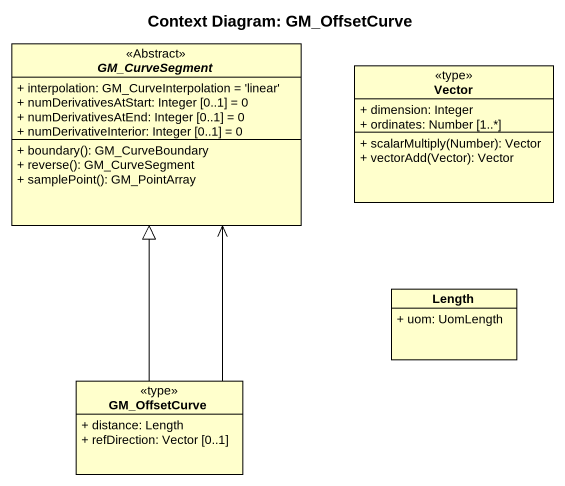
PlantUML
@startuml
title Context Diagram: GM_OffsetCurve
hide circle
hide empty members
skinparam classAttributeIconSize 0
abstract class GM_CurveSegment <<Abstract>> {
  + interpolation: GM_CurveInterpolation = 'linear'
  + numDerivativesAtStart: Integer [0..1] = 0
  + numDerivativesAtEnd: Integer [0..1] = 0
  + numDerivativeInterior: Integer [0..1] = 0
  + boundary(): GM_CurveBoundary
  + reverse(): GM_CurveSegment
  + samplePoint(): GM_PointArray
}
class Vector <<type>> {
  + dimension: Integer
  + ordinates: Number [1..*]
  + scalarMultiply(Number): Vector
  + vectorAdd(Vector): Vector
}
class Length {
  + uom: UomLength
}
class GM_OffsetCurve <<type>> {
  + distance: Length
  + refDirection: Vector [0..1]
}
GM_OffsetCurve -up-|> GM_CurveSegment
GM_OffsetCurve -up-> GM_CurveSegment
@enduml
